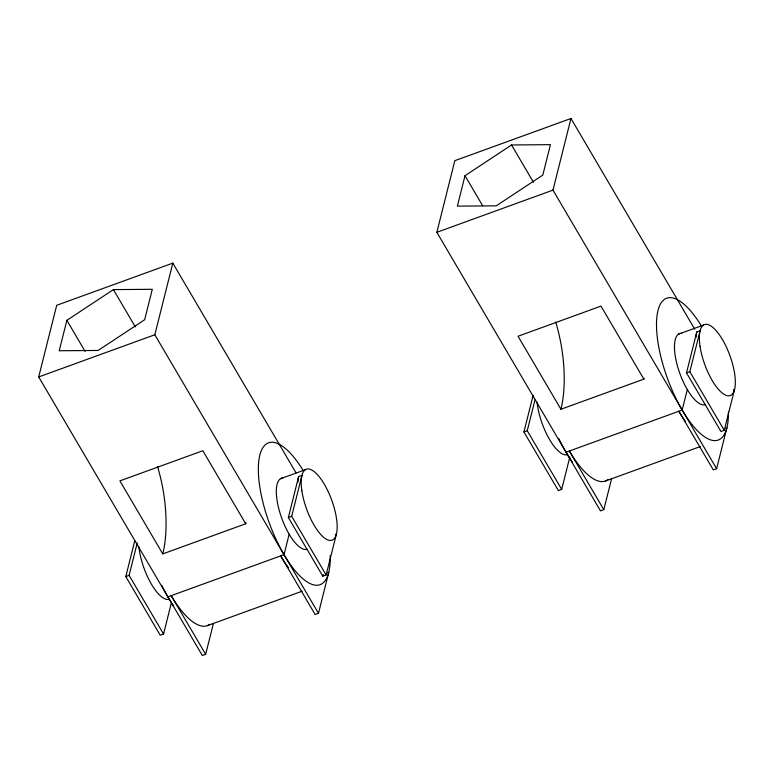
<?xml version="1.0" encoding="UTF-8"?>
<svg xmlns="http://www.w3.org/2000/svg" width="774" height="774" viewBox="0 0 774 774"><rect width="100%" height="100%" fill="white"/><g stroke="black" fill="none" stroke-linecap="round" stroke-linejoin="round"><path stroke-width="1.16" d="M213.372 623.612L205.661 654.311L202.343 655.51L38.7 376.938L56.696 305.304L172.815 263.121L296.016 472.837M66.864 320.339L59.221 350.757L98.114 350.458L144.661 319.73L152.294 289.302L113.401 289.602L66.864 320.339L85.14 351.454M288.508 567.758A75.475 26.674 70 0 1 280.701 555.887L315.153 614.537L318.472 613.327L154.829 334.755L172.815 263.121M171.257 603.323L163.546 634.022L160.228 635.231L125.785 576.582L134.773 540.765M163.546 634.022L129.103 575.372L137.24 542.971M288.363 517.525L298.638 476.591L301.957 475.381L291.672 516.316L326.125 574.966L322.806 576.166L288.363 517.525L291.672 516.316M289.157 534.215L284.019 554.677L167.89 596.86M322.806 576.166L323.242 574.463M326.125 574.966L336.409 534.031L335.374 534.408M318.472 613.327L328.747 572.392L327.712 572.77M611.518 478.971L603.807 509.669L600.489 510.879L436.846 232.306L454.841 160.673L570.97 118.49L694.762 329.231M465.01 175.698L457.366 206.126L496.269 205.826L542.806 175.088L550.449 144.661L511.546 144.97L465.01 175.698L482.686 205.787M685.29 421.24A75.475 26.674 70 0 1 678.846 411.255L713.299 469.895L716.618 468.696L552.975 190.114L570.97 118.49M569.838 456.979L561.701 489.391L558.383 490.59L523.93 431.95L532.928 396.133M561.701 489.391L527.249 430.741L534.96 400.042M686.509 372.884L696.794 331.959L700.102 330.75L689.827 371.684L724.28 430.325L720.962 431.534L686.509 372.884L689.827 371.684M687.312 389.583L682.165 410.046L566.036 452.229M724.28 430.325L734.555 389.399L733.52 389.777M716.618 468.696L726.902 427.761L725.867 428.138M38.7 376.938L154.829 334.755M436.846 232.306L552.975 190.114M280.469 478.748L305.353 469.712M678.614 334.116L703.498 325.08M245.726 523.766L202.836 450.739L119.883 480.877L162.782 553.894L245.726 523.766A167.358 59.153 70 0 0 245.948 522.808M643.871 379.125L600.982 306.107L518.038 336.245L560.927 409.262L643.871 379.125A167.358 59.153 70 0 0 644.103 378.176M125.785 576.582L129.103 575.372M523.93 431.95L527.249 430.741M207.374 625.624L302.189 591.181M605.52 480.993L700.335 446.54M511.546 144.97L533.489 182.316M603.807 509.669L569.354 451.029A75.475 26.674 70 0 0 607.89 479.687M113.401 289.602L135.344 326.947M205.661 654.311L171.209 595.661A75.475 26.674 70 0 0 209.735 624.328M555.722 321.955C562.127 343.714 565.262 366.576 563.907 389.264A167.358 59.153 70 0 1 560.918 409.243M157.577 466.587C163.982 488.355 167.107 511.217 165.752 533.905A167.358 59.153 70 0 1 162.772 553.884M696.068 337.367A37.733 13.332 70 0 1 696.794 331.959M572.479 462.223A75.475 26.674 70 0 1 558.934 438.781M728.382 412.02A75.475 26.674 70 0 1 690.137 422.13A75.475 26.674 70 0 1 656.933 316.431A75.475 26.674 70 0 1 701.302 325.806M705.153 404.638A37.733 13.332 70 0 1 678.846 370.572A37.733 13.332 70 0 1 681.72 333.371M567.69 454.58A37.733 13.332 70 0 1 549.588 439.555A37.733 13.332 70 0 1 537.079 402.383M533.47 397.168A37.733 13.332 70 0 1 533.547 395.466M297.922 481.999A37.733 13.332 70 0 1 298.638 476.591M173.666 605.907A75.475 26.674 70 0 1 161.795 585.512M330.208 555.519A75.475 26.674 70 0 1 292.456 567.39A75.475 26.674 70 0 1 258.748 461.391A75.475 26.674 70 0 1 303.156 470.437M307.007 549.279A37.733 13.332 70 0 1 281.03 516.2A37.733 13.332 70 0 1 282.791 478.003M169.545 599.211A37.733 13.332 70 0 1 151.433 584.186A37.733 13.332 70 0 1 138.933 547.015M700.025 346.239A37.733 13.332 70 0 0 730.201 395.553A37.733 13.332 70 0 0 721.774 338.441A37.733 13.332 70 0 0 700.025 346.239M301.879 490.871A37.733 13.332 70 0 0 332.046 540.184A37.733 13.332 70 0 0 323.619 483.073A37.733 13.332 70 0 0 301.879 490.871"/></g></svg>
